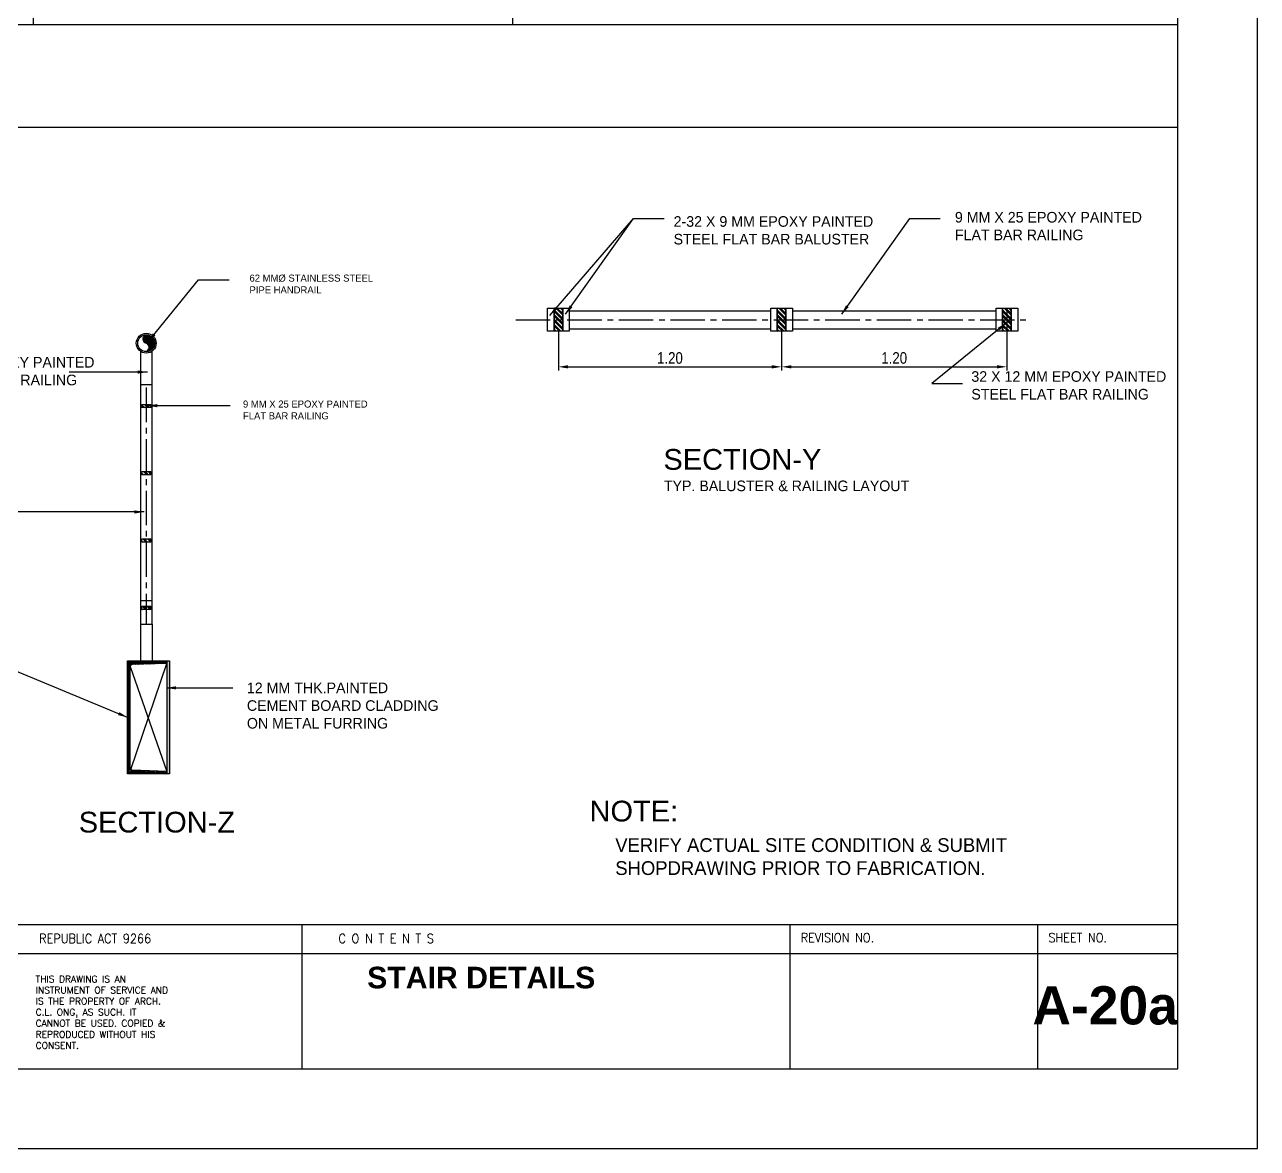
# Model space of a CAD drawing. Header units: millimetres. Extents: x 2148 to 2681, y 758 to 986.
# Drawn here: x 2647.32 to 2681.45, y 833.84 to 864.97 of the extents above; entities that cross this region are included whole.
import ezdxf
from ezdxf.enums import TextEntityAlignment as Align

# ---------------------------------------------------------------- set-up
doc = ezdxf.new("R2010")
doc.units = ezdxf.units.MM
doc.linetypes.add('CENTER2', pattern=[28.575, 19.05, -3.175, 3.175, -3.175])
doc.linetypes.add('HIDDEN', pattern=[0.375, 0.25, -0.125])
for name, color, linetype in [('1', 2, 'Continuous'), ('4CO', 4, 'Continuous'), ('A-Hatch', 253, 'Continuous'), ('A-Wall', 4, 'Continuous'), ('A_BEAM', 2, 'HIDDEN'), ('D', 1, 'Continuous'), ('DIM', 20, 'Continuous'), ('p-boarder', 2, 'Continuous'), ('TEXT', 6, 'Continuous'), ('TITLE', 3, 'Continuous'), ('wall', 4, 'Continuous')]:
    doc.layers.add(name, color=color, linetype=linetype)
doc.styles.add('ARIALNW', font='ARIALN.TTF')
doc.styles.add('MMTX$0$ESMX$0$X-OPTA1D', font='x-opta1d')
doc.styles.add('ROMANT', font='romant__.ttf')
doc.styles.add('SANSSERIFBOLD', font='SASB____.pfb', dxfattribs={"height": 0.6})
doc.styles.add('SMOOTHER', font='simplex_.ttf')
doc.styles.add('SWISS', font='swissl.ttf')
doc.dimstyles.new('DIM 10', dxfattribs={"dimtxt": 0.32, "dimasz": 0.27, "dimexe": 0.1, "dimexo": 0, "dimgap": 0.08, "dimtad": 1, "dimlfac": 0.1, "dimrnd": 0.005, "dimzin": 1, "dimdsep": 46, "dimtxsty": 'ARIALNW', "dimcen": 0.09, "dimclrd": 6, "dimclre": 6, "dimclrt": 13, "dimadec": 0, "dimazin": 0, "dimtfac": 1, "dimtofl": 0, "dimtmove": 2, "dimatfit": 3, "dimfxl": 1, "dimtolj": 1, "dimtzin": 0, "dimarcsym": 0})
pattern_1 = [(45, (1e-12, 0.089067), (-0.03367596045, 0.03367596045), []), (45, (0.02245, 0.089067), (-0.03367596045, 0.03367596045), [])]

# ---------------------------------------------------------------- blocks, each defined once
blk = doc.blocks.new('A$C1DB67A09')
at = {"layer": 'D', "ltscale": 0.5}
blk.add_line((102.807, -77.28, 0), (102.807, -81.28, 0), dxfattribs=at)
at = {"layer": 'Defpoints', "ltscale": 0.5, "elevation": 0}
blk.add_lwpolyline([(7.292, -83.48), (108.892, -83.48), (108.892, -7.28), (7.292, -7.28)], close=True, dxfattribs=at)
at = {"layer": 'p-boarder', "ltscale": 0.5}
for p, q in [((82.433, -77.28, 0), (82.433, -81.28, 0)), ((95.948, -77.28, 0), (95.948, -81.28, 0)), ((65.105, -78.08, 0), (106.692, -78.08, 0))]:
    blk.add_line(p, q, dxfattribs=at)
at = {"layer": 'wall', "color": 16, "linetype": 'ByBlock', "ltscale": 1.5}
blk.add_line((9.492, -77.28, 0), (106.692, -77.28, 0), dxfattribs=at)
at = {"layer": 'wall', "color": 16, "linetype": 'ByBlock', "ltscale": 1.5, "elevation": 0}
blk.add_lwpolyline([(9.492, -81.28), (106.692, -81.28), (106.692, -9.48), (9.492, -9.48)], close=True, dxfattribs=at)
at = {"layer": 'TITLE', "style": 'SMOOTHER', "width": 0.9}
for s, p in [('REPUBLIC ACT 9266', (76.712, -77.667, 0)), ('C O N T E N T S', (84.77, -77.667, 0))]:
    blk.add_text(s, height=0.25344, dxfattribs=at).set_placement(p, align=Align.MIDDLE)
for s, height, p in [('REVISION NO.', 0.25344, (96.248, -77.769, 0)), ('SHEET NO.', 0.2534, (103.106, -77.769, 0))]:
    blk.add_text(s, height=height, dxfattribs=at).set_placement(p)
at = {"layer": 'TITLE', "insert": (75.065, -78.697, 0), "char_height": 0.184, "width": 4.10204, "attachment_point": 1, "style": 'SMOOTHER'}
blk.add_mtext('THIS DRAWING IS AN INSTRUMENT OF SERVICE AND IS THE PROPERTY OF ARCH. C.L. ONG, AS SUCH. IT CANNOT BE USED. COPIED & REPRODUCED WITHOUT HIS CONSENT.', dxfattribs=at)
blk = doc.blocks.new('*D2930')
at = {"layer": 'A-Wall', "color": 6, "lineweight": -2, "transparency": 16777216}
for p, q in [((2662.096, 856.474), (2662.096, 855.39)), ((2668.276, 856.474), (2668.276, 855.39)), ((2662.366, 855.49), (2668.006, 855.49))]:
    blk.add_line(p, q, dxfattribs=at)
at = {"layer": 'A-Wall', "color": 6, "transparency": 16777216}
for points in [[(2662.366, 855.535), (2662.366, 855.445), (2662.096, 855.49)], [(2668.006, 855.535), (2668.006, 855.445), (2668.276, 855.49)]]:
    blk.add_solid(points, dxfattribs=at)
at = {"layer": 'Defpoints', "color": 0, "transparency": 16777216}
for p in [(2662.096, 856.474), (2668.276, 856.474), (2668.276, 855.49)]:
    blk.add_point(p, dxfattribs=at)
at = {"layer": 'A-Wall', "color": 13, "transparency": 16777216, "insert": (2665.186, 855.734), "char_height": 0.32, "attachment_point": 5, "style": 'ARIALNW'}
blk.add_mtext('\\A1;1.20', dxfattribs=at)
blk = doc.blocks.new('*D2931')
at = {"layer": 'A-Wall', "color": 6, "lineweight": -2, "transparency": 16777216}
for p, q in [((2668.276, 856.474), (2668.276, 855.39)), ((2674.514, 856.474), (2674.514, 855.39)), ((2668.546, 855.49), (2674.244, 855.49))]:
    blk.add_line(p, q, dxfattribs=at)
at = {"layer": 'A-Wall', "color": 6, "transparency": 16777216}
for points in [[(2668.546, 855.535), (2668.546, 855.445), (2668.276, 855.49)], [(2674.244, 855.535), (2674.244, 855.445), (2674.514, 855.49)]]:
    blk.add_solid(points, dxfattribs=at)
at = {"layer": 'Defpoints', "color": 0, "transparency": 16777216}
for p in [(2668.276, 856.474), (2674.514, 856.474), (2674.514, 855.49)]:
    blk.add_point(p, dxfattribs=at)
at = {"layer": 'A-Wall', "color": 13, "transparency": 16777216, "insert": (2671.395, 855.734), "char_height": 0.32, "attachment_point": 5, "style": 'ARIALNW'}
blk.add_mtext('\\A1;1.20', dxfattribs=at)

msp = doc.modelspace()

# ---------------------------------------------------------------- hatches: boundary and pattern name
at = {"layer": 'A-Hatch'}
h = msp.add_hatch(dxfattribs=at)
h.set_pattern_fill('ANSI32', color=256, scale=0.01, angle=90, style=0)
h.set_pattern_definition([(135, (4373.60032, -4357.97658), (-0.0673519209, -0.0673519209), []), (135, (4373.60032, -4357.93168), (-0.0673519209, -0.0673519209), [])])
h.paths.add_polyline_path([(2661.9762943, 857.1142167), (2662.2162943, 857.1142167), (2662.2162943, 856.4742167), (2661.9762943, 856.4742167)])
h = msp.add_hatch(dxfattribs=at)
h.set_pattern_fill('ANSI32', color=256, scale=0.01, angle=90, style=0)
h.set_pattern_definition([(135, (4379.7804, -4357.97658), (-0.0673519209, -0.0673519209), []), (135, (4379.7804, -4357.93168), (-0.0673519209, -0.0673519209), [])])
h.paths.add_polyline_path([(2668.156377, 857.1142167), (2668.396377, 857.1142167), (2668.396377, 856.4742167), (2668.156377, 856.4742167)])
h = msp.add_hatch(dxfattribs=at)
h.set_pattern_fill('ANSI32', color=256, scale=0.01, angle=90, style=0)
h.set_pattern_definition([(135, (4386.01983, -4357.97658), (-0.0673519209, -0.0673519209), []), (135, (4386.01983, -4357.93168), (-0.0673519209, -0.0673519209), [])])
h.paths.add_polyline_path([(2674.3958106, 857.1142167), (2674.6358106, 857.1142167), (2674.6358106, 856.4742167), (2674.3958106, 856.4742167)])
h = msp.add_hatch(dxfattribs=at)
h.set_pattern_fill('ANSI32', color=256, scale=0.001, style=0)
h.set_pattern_definition([(45, (1e-12, 0.089067), (-0.00673519209, 0.00673519209), []), (45, (0.00449, 0.089067), (-0.00673519209, 0.00673519209), [])])
h.paths.add_polyline_path([(2650.6848128, 856.3780026, 0.7869110309), (2650.6848128, 856.1442618, -0.6792372287), (2650.6848128, 855.9105211, 0.4142135624), (2650.9185536, 856.1442618, 0.4142135624)])
h = msp.add_hatch(dxfattribs=at)
h.set_pattern_fill('ANSI32', color=256, scale=0.01, angle=90, style=0)
h.set_pattern_definition([(135, (1e-12, 0.08907), (-0.067351921, -0.067351921), []), (135, (1e-12, 0.13397), (-0.067351921, -0.067351921), [])])
h.paths.add_polyline_path([(2650.8147067, 848.765131), (2650.5647067, 848.765131), (2650.5647067, 848.855131), (2650.8147067, 848.855131)])
h.paths.add_polyline_path([(2650.8147067, 850.6327732), (2650.5647067, 850.6327732), (2650.5647067, 850.7227732), (2650.8147067, 850.7227732)])
h.paths.add_polyline_path([(2650.8147067, 852.4975013), (2650.5647067, 852.4975013), (2650.5647067, 852.5875013), (2650.8147067, 852.5875013)])
h.paths.add_polyline_path([(2650.8147067, 854.3609353), (2650.5647067, 854.3609353), (2650.5647067, 854.4509353), (2650.8147067, 854.4509353)])
h = msp.add_hatch(dxfattribs=at)
h.set_pattern_fill('ANSI32', color=256, scale=0.005, style=0)
h.set_pattern_definition(pattern_1)
h.paths.add_polyline_path([(2650.2428946, 847.191034, -0.4039664682), (2650.2911394, 847.2410032), (2650.8056553, 847.2590763), (2650.639322, 847.3472834), (2650.1703598, 847.3472834), (2650.1703598, 844.2103328), (2651.251822, 844.2103328), (2651.251822, 844.2828676), (2650.2911394, 844.316613, -0.4039664682), (2650.2428946, 844.3665822)])
h = msp.add_hatch(dxfattribs=at)
h.set_pattern_fill('ANSI32', color=256, scale=0.005, style=0)
h.set_pattern_definition(pattern_1)
h.paths.add_polyline_path([(2650.639322, 847.3472834), (2650.8056553, 847.2590763), (2651.0058413, 847.2661082), (2650.852768, 847.3472834)])
h.paths.add_polyline_path([(2650.852768, 847.3472834), (2651.0058413, 847.2661082), (2651.251822, 847.2747486), (2651.251822, 847.3472834)])
h = msp.add_hatch(dxfattribs=at)
h.set_pattern_fill('ANSI36', color=256, scale=0.005, angle=45, style=0)
h.set_pattern_definition([(90, (1e-12, 0.089067), (-0.015875, 0.02778125), [0.0396875, -0.0079375, 0, -0.0079375])])
h.paths.add_polyline_path([(2651.251822, 844.2103328), (2651.3243568, 844.2103328), (2651.3243568, 847.3472834), (2651.251822, 847.3472834)])

# ---------------------------------------------------------------- linework, layer by layer
at = {"ltscale": 0.5}
for p, q in [((2662.3962943, 857.0442167), (2667.976377, 857.0442167)), ((2668.576377, 857.0442167), (2674.2158106, 857.0442167)), ((2662.3962943, 856.5442167), (2667.976377, 856.5442167)), ((2668.576377, 856.5442167), (2674.2158106, 856.5442167)), ((2650.6848128, 848.3650396, 0.0000002), (2650.7848128, 848.3650396, 0.0000002))]:
    msp.add_line(p, q, dxfattribs=at)
at = {"layer": '1', "ltscale": 0.5}
for p, q in [((2650.852768, 854.3612106, 0.0000002), (2650.532768, 854.3612106, 0.0000002)), ((2650.852768, 849.0078598, 0.0000002), (2650.532768, 849.0078598, 0.0000002))]:
    msp.add_line(p, q, dxfattribs=at)
at = {"layer": 'A-Hatch', "linetype": 'CENTER2', "ltscale": 0.05}
for p, q in [((2660.9141888, 856.7942167), (2675.0627147, 856.7942167)), ((2674.5136599, 857.0485627), (2674.5136599, 856.5110263)), ((2650.6848128, 854.9140308, 0.0000002), (2650.6848128, 848.3650396, 0.0000002))]:
    msp.add_line(p, q, dxfattribs=at)
at = {"layer": 'A-Hatch'}
for p, q in [((2650.2428946, 847.191034, 0.0000002), (2651.251822, 844.2828676, 0.0000002)), ((2650.2569241, 844.3318529, 0.0000002), (2651.251822, 847.2747486, 0.0000002))]:
    msp.add_line(p, q, dxfattribs=at)
msp.add_circle((2650.6848128, 856.1442618, 0.0000002), 0.2337408, dxfattribs=at)
at = {"layer": 'A-Wall'}
for p, q in [((2647.5494907, 883.5634197, 0), (2647.5494907, 864.9698435, 0)), ((2660.827451, 883.5634197, 0), (2660.827451, 864.9698435, 0)), ((2582.0500187, 864.9698435, 0), (2679.2500187, 864.9698435, 0)), ((2582.0500187, 862.1289392, 0), (2679.2500187, 862.1289392, 0)), ((2650.532768, 848.3650396, 0.0000002), (2650.852768, 848.3650396, 0.0000002)), ((2650.852768, 848.3650396, 0.0000002), (2650.852768, 847.3472834, 0.0000002)), ((2650.2428946, 844.3665822, 0.0000002), (2650.2428946, 847.191034, 0.0000002)), ((2651.251822, 847.2747486, 0.0000002), (2650.2911394, 847.2410032, 0.0000002)), ((2651.251822, 847.3472834, 0.0000002), (2651.251822, 844.2103328, 0.0000002)), ((2651.251822, 844.2828676, 0.0000002), (2650.2911394, 844.316613, 0.0000002))]:
    msp.add_line(p, q, dxfattribs=at)
at = {"layer": 'A-Wall', "elevation": 0.0000002}
msp.add_lwpolyline([(2651.3243568, 844.2103328), (2650.1703598, 844.2103328), (2650.1703598, 847.3472834), (2651.3243568, 847.3472834)], close=True, dxfattribs=at)
at = {"layer": 'A-Wall'}
for centre, radius, start, end in [((2650.7130885, 856.2611322, 0.0000002), 0.1202423, 103.60080487, 256.39919513), ((2650.6384735, 856.0273915, 0.0000002), 0.125722, 291.62838657, 68.37161343), ((2650.2928946, 847.191034, 0.0000002), 0.05, 92.01177381, 180), ((2650.2928946, 844.3665822, 0.0000002), 0.05, 180, 267.98822619)]:
    msp.add_arc(centre, radius, start, end, dxfattribs=at)
at = {"layer": 'A_BEAM', "color": 3, "linetype": 'ByBlock'}
for p, q in [((2650.532768, 847.3472834, 0.0000002), (2650.532768, 855.914903)), ((2650.852768, 848.3650396), (2650.852768, 855.9262844)), ((2650.532768, 855.0040308, 0), (2650.852768, 855.0040308))]:
    msp.add_line(p, q, dxfattribs=at)
for points in [[(2661.7962943, 857.1142167), (2661.9762943, 857.1142167), (2661.9762943, 856.4742167), (2661.7962943, 856.4742167)], [(2661.9762943, 857.1142167), (2662.2162943, 857.1142167), (2662.2162943, 856.4742167), (2661.9762943, 856.4742167)], [(2662.2162943, 857.1142167), (2662.3962943, 857.1142167), (2662.3962943, 856.4742167), (2662.2162943, 856.4742167)], [(2667.976377, 857.1142167), (2668.156377, 857.1142167), (2668.156377, 856.4742167), (2667.976377, 856.4742167)], [(2668.156377, 857.1142167), (2668.396377, 857.1142167), (2668.396377, 856.4742167), (2668.156377, 856.4742167)], [(2668.396377, 857.1142167), (2668.576377, 857.1142167), (2668.576377, 856.4742167), (2668.396377, 856.4742167)], [(2674.2158106, 857.1142167), (2674.3958106, 857.1142167), (2674.3958106, 856.4742167), (2674.2158106, 856.4742167)], [(2674.3958106, 857.1142167), (2674.6358106, 857.1142167), (2674.6358106, 856.4742167), (2674.3958106, 856.4742167)], [(2674.6358106, 857.1142167), (2674.8158106, 857.1142167), (2674.8158106, 856.4742167), (2674.6358106, 856.4742167)]]:
    msp.add_lwpolyline(points, close=True, dxfattribs=at)
for points, elevation in [([(2650.8147067, 854.3609353), (2650.5647067, 854.3609353), (2650.5647067, 854.4509353), (2650.8147067, 854.4509353)], 0.0000001), ([(2650.8147067, 852.4975013), (2650.5647067, 852.4975013), (2650.5647067, 852.5875013), (2650.8147067, 852.5875013)], 0.0000002), ([(2650.8147067, 850.6327732), (2650.5647067, 850.6327732), (2650.5647067, 850.7227732), (2650.8147067, 850.7227732)], 0.0000002), ([(2650.8147067, 848.765131), (2650.5647067, 848.765131), (2650.5647067, 848.855131), (2650.8147067, 848.855131)], 0.0000002)]:
    msp.add_lwpolyline(points, close=True, dxfattribs=dict(at, elevation=elevation))
msp.add_circle((2650.6848128, 856.1442618, 0.0000002), 0.2751783, dxfattribs=at)

# ---------------------------------------------------------------- block references
at = {"layer": 'DIM', "color": 8}
msp.add_blockref('A$C1DB67A09', (2572.558248, 917.3189005), dxfattribs=at)

# ---------------------------------------------------------------- texts
at = {"color": 2, "style": 'MMTX$0$ESMX$0$X-OPTA1D'}
msp.add_text('TYP. BALUSTER & RAILING LAYOUT', height=0.294, dxfattribs=at).set_placement((2665.0166983, 852.0455505))
at = {"color": 2, "attachment_point": 1, "style": 'MMTX$0$ESMX$0$X-OPTA1D'}
for s, insert, char_height, width in [('9 MM X 25 EPOXY PAINTED  FLAT BAR RAILING', (2673.0759806, 859.78107), 0.294, 5.626918486), ('2-32 X 9 MM EPOXY PAINTED STEEL FLAT BAR BALUSTER', (2665.2870618, 859.663741, 0), 0.294, 5.626918486), ('62 MM%%C STAINLESS STEEL PIPE HANDRAIL', (2653.5431352, 858.0456432, 0.0000002), 0.196, 3.75127899), ('32 X 12 MM EPOXY PAINTED STEEL FLAT BAR RAILING', (2643.8556738, 855.7635714), 0.294, 5.626918486), ('32 X 12 MM EPOXY PAINTED STEEL FLAT BAR RAILING', (2673.531359, 855.3689843), 0.294, 5.626918486), ('9 MM X 25 EPOXY PAINTED  FLAT BAR RAILING', (2653.3638174, 854.5569711), 0.196, 3.75127899), ('12 MM THK.PAINTED CEMENT BOARD CLADDING ON METAL FURRING  ', (2653.472022, 846.7429574), 0.294, 5.626918486), ('VERIFY ACTUAL SITE CONDITION & SUBMIT \\PSHOPDRAWING PRIOR TO FABRICATION.', (2663.6714536, 842.4314452), 0.3822, 25.315492088)]:
    msp.add_mtext(s, dxfattribs=dict(at, insert=insert, char_height=char_height, width=width))
at = {"layer": '4CO', "insert": (2659.9602403, 838.566786, 0), "char_height": 0.598468095, "width": 23.501105506, "attachment_point": 5, "style": 'ROMANT'}
msp.add_mtext('{\\fArial|b1|i0|c0|p34;STAIR DETAILS}', dxfattribs=at)
at = {"layer": 'TEXT', "style": 'SWISS'}
for s, p in [('SECTION-Y', (2665.0048671, 852.6379455)), ('NOTE:', (2662.9586802, 842.8949959)), ('SECTION-Z', (2648.8160105, 842.5890723, 0.0000002))]:
    msp.add_text(s, height=0.57494559, rotation=359.98971085, dxfattribs=at).set_placement(p)
at = {"layer": 'TEXT', "color": 11, "style": 'SANSSERIFBOLD'}
msp.add_text('A-20a', height=1.05827754, dxfattribs=at).set_placement((2677.2345245, 837.8010808, 0), align=Align.MIDDLE)

# ---------------------------------------------------------------- dimensions: what is measured, and where the dimension line sits
at = {"layer": 'A-Wall'}
for base, p1, p2, picture, middle in [((2668.276377, 855.4904388), (2662.0962943, 856.4742167), (2668.276377, 856.4742167), '*D2930', (2665.1863356, 855.7338221)), ((2674.5136599, 855.4904388), (2668.276377, 856.4742167), (2674.5136599, 856.4742167), '*D2931', (2671.3950185, 855.7338221))]:
    dim = msp.add_linear_dim(base=base, p1=p1, p2=p2, text='1.20', dimstyle='DIM 10', dxfattribs=at)
    dim.commit()
    dim.dimension.update_dxf_attribs({"geometry": picture, "text_midpoint": middle})

# ---------------------------------------------------------------- leaders
for points in [[(2661.8582343, 856.9151921, 0.0000002), (2664.1786144, 859.597248, 0.0000002), (2665.024731, 859.597248, 0.0000002)], [(2662.2940375, 856.9480379, 0.0000002), (2664.1786144, 859.597248, 0.0000002), (2665.024731, 859.597248, 0.0000002)], [(2669.940875, 856.9480379, 0.0000002), (2671.8254519, 859.597248, 0.0000002), (2672.6715684, 859.597248, 0.0000002)], [(2650.7312113, 856.1775245, 0.0000002), (2652.1332915, 857.8995554, 0.0000002), (2652.979408, 857.8995554, 0.0000002)], [(2674.5001803, 856.7075633, 0.0000002), (2672.4408718, 855.0285184, 0.0000002), (2673.2869884, 855.0285184, 0.0000002)], [(2650.7216154, 855.3450262, 0.0000002), (2648.5462533, 855.3450262, 0.0000002)], [(2650.7189295, 854.4140775), (2653.0089538, 854.4140775)], [(2650.627304, 851.4699729, 0.0000002), (2643.355472, 851.4699729, 0.0000002)], [(2650.1703598, 845.7788081, 0.0000003), (2642.9572813, 848.7620922, 0.0000003), (2642.6153583, 848.7620922, 0.0000003)], [(2651.241784, 846.5956315, 0.0000002), (2653.0851953, 846.5956315, 0.0000002)]]:
    msp.add_leader(points, dimstyle='DIM 10', dxfattribs=at)

doc.saveas('drawing.dxf')
